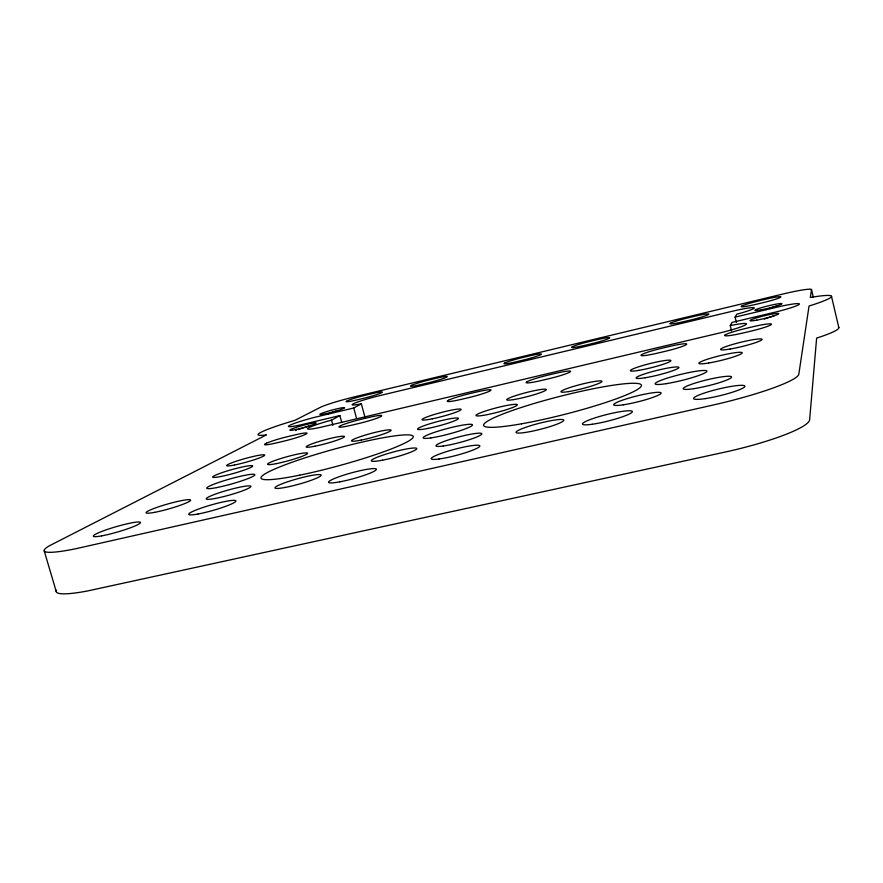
<?xml version="1.0" encoding="UTF-8"?>
<svg xmlns="http://www.w3.org/2000/svg" width="883" height="883" viewBox="0 0 883 883"><rect width="100%" height="100%" fill="white"/><g stroke="black" fill="none" stroke-linecap="round" stroke-linejoin="round"><path stroke-width="1.32" d="M811.51 289.635L810.34 297.45A58.157 5.077 -13.7 0 1 809.049 306.015L798.817 374.204A81.247 10.497 -13.6 0 1 713.287 404.999L75.364 548.829A75.121 8.444 -16.2 0 1 49.029 545.97L266.412 434.877A53.51 4.437 -15.1 0 1 294.922 420.33L320.341 407.35A27.826 2.152 -15 0 1 353.906 397.008L782.956 294.017A30.21 2.428 -13.7 0 1 811.51 289.635L813.364 297.416M731.543 330.893L730.252 325.584L732.073 322.405L773.663 312.516A25.464 2.23 -13.7 0 0 799.391 304.105A25.464 2.23 -13.7 0 0 775.451 307.516L735.086 317.129L736.367 322.416M735.086 317.129L736.742 314.238A24.04 2.009 -13.8 0 0 754.159 307.781A24.04 2.009 -13.8 0 0 732.316 311.257L380.098 395.529A22.516 1.81 -14.9 0 0 354.315 403.343A22.516 1.81 -14.9 0 0 361.357 403.829L365.132 417.825M730.252 325.584A26.369 2.428 -13.8 0 1 745.837 324.668A26.369 2.428 -13.8 0 1 718.983 333.145L323.796 426.577A24.669 2.163 -15.1 0 1 307.869 428.354A24.669 2.163 -15.1 0 1 331.522 420.153L339.867 415.584L341.677 422.229M339.867 415.584L303.542 424.215A23.444 1.943 -15.1 0 1 289.624 425.396A23.444 1.943 -15.1 0 1 318.333 416.434L353.73 408.001L361.357 403.829M765.947 309.613L766.753 309.326M769.214 308.476L777.481 305.684M764.292 319.083L766.047 318.476M768.629 317.593L766.919 318.178M769.457 317.317L773.972 315.805M44.205 550.86L56.291 591.709M331.522 420.153L332.935 425.319M353.73 408.001L356.522 418.343M831.488 296.346L838.839 327.659M56.49 590.23A74.9 10.276 -16.6 0 0 87.726 590.926L724.822 452.129A80.982 12.759 -13.3 0 0 809.645 419.69L816.632 338.112A58.024 6.192 -13.5 0 0 838.364 327.074M328.167 413.774A12.704 0.596 -18.6 0 1 329.602 413.255M331.092 412.747A12.704 0.596 -18.6 0 1 337.77 410.551M295.684 430.551A13.477 0.585 -18.6 0 1 296.335 430.308M298.454 429.546A13.477 0.585 -18.6 0 1 299.966 429.006M300.75 428.741A13.477 0.585 -18.6 0 1 308.653 426.125M154.558 512.361A23.146 2.517 -15.9 0 0 190.419 500.573A23.146 2.517 -15.9 0 0 160.22 506.279A23.146 2.517 -15.9 0 0 154.558 512.361M220.871 476.511A20.728 2.064 -15.6 0 0 252.538 466.279A20.728 2.064 -15.6 0 0 224.613 471.787A20.728 2.064 -15.6 0 0 220.871 476.511M216.523 487.626A25.022 2.638 -15.7 0 0 254.712 475.142A25.022 2.638 -15.7 0 0 220.971 481.688A25.022 2.638 -15.7 0 0 216.523 487.626M198.112 513.994A24.581 2.881 -15.9 0 0 235.772 501.401A24.581 2.881 -15.9 0 0 202.969 507.493A24.581 2.881 -15.9 0 0 198.112 513.994M314.922 446.224A19.867 1.954 -15.2 0 0 344.48 436.666A19.867 1.954 -15.2 0 0 316.567 442.284A19.867 1.954 -15.2 0 0 314.922 446.224M361.059 440.131A20.519 2.097 -15.1 0 0 391.114 430.319A20.519 2.097 -15.1 0 0 361.721 436.202A20.519 2.097 -15.1 0 0 361.059 440.131M276.302 463.641A20.806 2.119 -15.4 0 0 307.593 453.465A20.806 2.119 -15.4 0 0 278.84 459.16A20.806 2.119 -15.4 0 0 276.302 463.641M215.375 498.442A23.201 2.583 -15.7 0 0 250.805 486.721A23.201 2.583 -15.7 0 0 219.602 492.648A23.201 2.583 -15.7 0 0 215.375 498.442M285.286 487.416A23.907 2.792 -15.5 0 0 321.07 475.418A23.907 2.792 -15.5 0 0 287.858 481.699A23.907 2.792 -15.5 0 0 285.286 487.416M382.637 460.175A23.532 2.759 -15.1 0 0 416.787 448.652A23.532 2.759 -15.1 0 0 382.747 455.198A23.532 2.759 -15.1 0 0 382.637 460.175M428.156 428.376A21.148 2.241 -14.8 0 0 458.387 418.376A21.148 2.241 -14.8 0 0 427.306 424.591A21.148 2.241 -14.8 0 0 428.156 428.376M430.915 437.913A25.552 2.87 -14.8 0 0 471.886 425.738A25.552 2.87 -14.8 0 0 440.639 430.385A25.552 2.87 -14.8 0 0 430.915 437.913M234.525 464.999A19.746 1.887 -15.5 0 0 264.602 455.363A19.746 1.887 -15.5 0 0 237.836 460.716A19.746 1.887 -15.5 0 0 234.525 464.999M101.733 535.86A24.503 2.748 -16.2 0 0 140.11 523.166A24.503 2.748 -16.2 0 0 108.984 528.895A24.503 2.748 -16.2 0 0 101.733 535.86M439.017 459.017A25.132 3.168 -14.8 0 0 479.248 446.875A25.132 3.168 -14.8 0 0 448.387 451.047A25.132 3.168 -14.8 0 0 439.017 459.017M513.729 399.58A20.397 2.086 -14.5 0 0 545.981 390.087A20.397 2.086 -14.5 0 0 519.899 394.326A20.397 2.086 -14.5 0 0 513.729 399.58M568.707 391.566A21.181 2.241 -14.3 0 0 601.753 381.787A21.181 2.241 -14.3 0 0 573.862 386.312A21.181 2.241 -14.3 0 0 568.707 391.566M482.979 415.418A21.324 2.285 -14.6 0 0 516.886 405.396A21.324 2.285 -14.6 0 0 490.087 409.58A21.324 2.285 -14.6 0 0 482.979 415.418M443.299 446.003A23.731 2.826 -14.8 0 0 481.279 434.635A23.731 2.826 -14.8 0 0 452.096 438.785A23.731 2.826 -14.8 0 0 443.299 446.003M524.701 432.538A24.636 3.046 -14.4 0 0 563.497 420.827A24.636 3.046 -14.4 0 0 531.698 425.396A24.636 3.046 -14.4 0 0 524.701 432.538M623.321 404.811A24.481 2.98 -14 0 0 660.981 393.432A24.481 2.98 -14 0 0 627.747 398.454A24.481 2.98 -14 0 0 623.321 404.811M645.197 377.747A21.987 2.384 -13.9 0 0 678.85 367.725A21.987 2.384 -13.9 0 0 648.751 372.626A21.987 2.384 -13.9 0 0 645.197 377.747M666.334 383.641A26.667 3.068 -13.8 0 0 706.841 371.456A26.667 3.068 -13.8 0 0 669.855 377.339A26.667 3.068 -13.8 0 0 666.334 383.641M432.317 418.807A20.132 2.031 -14.8 0 0 461.092 409.381A20.132 2.031 -14.8 0 0 431.445 415.385A20.132 2.031 -14.8 0 0 432.317 418.807M339.878 481.831A24.834 3.057 -15.3 0 0 376.401 469.403A24.834 3.057 -15.3 0 0 341.07 476.036A24.834 3.057 -15.3 0 0 339.878 481.831M705.164 398.63A26.424 3.411 -13.6 0 0 744.877 386.478A26.424 3.411 -13.6 0 0 707.603 391.997A26.424 3.411 -13.6 0 0 705.164 398.63M730.186 349.017A21.358 2.208 -13.7 0 0 762.073 339.536A21.358 2.208 -13.7 0 0 731.764 344.701A21.358 2.208 -13.7 0 0 730.186 349.017M708.619 363.012A22.307 2.428 -13.7 0 0 742.15 353.001A22.307 2.428 -13.7 0 0 710.738 358.189A22.307 2.428 -13.7 0 0 708.619 363.012M693.983 388.641A24.867 3.024 -13.7 0 0 731.499 377.273A24.867 3.024 -13.7 0 0 696.632 382.626A24.867 3.024 -13.7 0 0 693.983 388.641M638.762 370.363A20.905 2.163 -14 0 0 670.815 360.882A20.905 2.163 -14 0 0 642.316 365.65A20.905 2.163 -14 0 0 638.762 370.363M592.228 424.259A25.784 3.322 -14.1 0 0 632.184 412.096A25.784 3.322 -14.1 0 0 597.681 417.041A25.784 3.322 -14.1 0 0 592.228 424.259M347.449 400.694A15.607 1.214 -15 0 0 353.045 400.794A40.53 3.102 -14.9 0 0 362.88 398.487A15.618 1.214 -14.9 0 0 381.059 392.979A15.618 1.214 -14.9 0 0 375.253 392.935A41.832 3.3 -15 0 0 365.573 395.209A15.607 1.214 -15 0 0 347.449 400.694M411.666 385.308A15.728 1.236 -14.8 0 0 418.101 385.22A40.85 3.179 -14.7 0 0 428.167 382.847A15.739 1.247 -14.8 0 0 446.158 377.383A15.739 1.247 -14.8 0 0 439.502 377.527A42.163 3.377 -14.8 0 0 429.591 379.856A15.728 1.236 -14.8 0 0 411.666 385.308M504.789 362.979A15.96 1.28 -14.5 0 0 512.482 362.615A41.446 3.267 -14.5 0 0 522.891 360.165A15.971 1.28 -14.5 0 0 540.573 354.756A15.971 1.28 -14.5 0 0 532.648 355.176A42.77 3.488 -14.5 0 0 522.416 357.593A15.96 1.28 -14.5 0 0 504.789 362.979M572.339 346.787A16.159 1.302 -14.3 0 0 580.959 346.213A41.976 3.333 -14.3 0 0 591.61 343.708A16.181 1.302 -14.3 0 0 609.071 338.344A16.181 1.302 -14.3 0 0 600.208 338.973A43.322 3.554 -14.3 0 0 589.734 341.445A16.159 1.302 -14.3 0 0 572.339 346.787M670.352 323.299A16.501 1.336 -14 0 0 680.351 322.416A42.881 3.411 -14 0 0 691.378 319.823A16.534 1.336 -14 0 0 708.486 314.514A16.534 1.336 -14 0 0 698.232 315.463A44.271 3.642 -14 0 0 687.393 318.012A16.501 1.336 -14 0 0 670.352 323.299M741.488 306.246A16.799 1.358 -13.8 0 0 752.515 305.132A43.642 3.466 -13.8 0 0 763.806 302.472A16.832 1.358 -13.8 0 0 780.649 297.218A16.832 1.358 -13.8 0 0 769.358 298.399A45.088 3.698 -13.8 0 0 758.265 301.015A16.799 1.358 -13.8 0 0 741.488 306.246M266.5 443.2A18.322 1.645 -15.3 0 0 271.898 443.906A47.439 4.194 -15.2 0 0 283.211 441.312A18.333 1.645 -15.3 0 0 304.999 434.591A18.333 1.645 -15.3 0 0 299.304 433.939A49.271 4.492 -15.3 0 0 288.189 436.511A18.322 1.645 -15.3 0 0 266.5 443.2M340.562 425.727A18.444 1.689 -15.1 0 0 347.085 426.191A47.781 4.316 -15 0 0 358.719 423.52A18.466 1.7 -15 0 0 380.242 416.842A18.466 1.7 -15 0 0 373.421 416.445A49.603 4.636 -15.1 0 0 361.997 419.072A18.444 1.689 -15.1 0 0 340.562 425.727M448.432 400.275A18.709 1.755 -14.7 0 0 456.643 400.385A48.455 4.47 -14.7 0 0 468.741 397.604A18.731 1.766 -14.7 0 0 489.866 390.992A18.731 1.766 -14.7 0 0 481.334 390.959A50.298 4.823 -14.7 0 0 469.469 393.697A18.709 1.755 -14.7 0 0 448.432 400.275M527.008 381.743A18.951 1.799 -14.4 0 0 536.489 381.577A49.095 4.581 -14.4 0 0 548.917 378.708A18.973 1.799 -14.4 0 0 569.734 372.151A18.973 1.799 -14.4 0 0 559.932 372.394A50.96 4.945 -14.4 0 0 547.736 375.209A18.951 1.799 -14.4 0 0 527.008 381.743M641.544 354.723A19.393 1.854 -14 0 0 652.923 354.149A50.243 4.724 -14 0 0 665.859 351.158A19.426 1.865 -14 0 0 686.212 344.69A19.426 1.865 -14 0 0 674.48 345.341A52.174 5.099 -14 0 0 661.808 348.266A19.393 1.854 -14 0 0 641.544 354.723M725.064 335.021A19.79 1.887 -13.7 0 0 737.846 334.138A51.258 4.801 -13.7 0 0 751.168 331.07A19.823 1.898 -13.7 0 0 771.157 324.657A19.823 1.898 -13.7 0 0 757.989 325.617A53.256 5.199 -13.7 0 0 744.954 328.631A19.79 1.887 -13.7 0 0 725.064 335.021M521.489 423.818A81.435 9.305 -14.3 0 0 641.455 385.617A81.435 9.305 -14.3 0 0 524.69 406.39A81.435 9.305 -14.3 0 0 521.489 423.818M299.69 475.175A78.929 8.62 -15.3 0 0 413.288 436.71A78.929 8.62 -15.3 0 0 298.366 460.065A78.929 8.62 -15.3 0 0 299.69 475.175M756.808 320.132A14.779 1.336 -13.7 0 0 778.751 313.708A14.779 1.336 -13.7 0 0 757.636 317.549A14.779 1.336 -13.7 0 0 756.808 320.132M761.334 309.767A13.918 1.181 -13.7 0 0 781.974 303.774A13.918 1.181 -13.7 0 0 762.062 307.483A13.918 1.181 -13.7 0 0 761.334 309.767M326.07 413.674A12.848 1.038 -15.1 0 0 344.679 407.769A12.848 1.038 -15.1 0 0 326.048 411.82A12.848 1.038 -15.1 0 0 326.07 413.674M296.269 429.425A13.631 1.159 -15.2 0 0 316.18 423.045A13.631 1.159 -15.2 0 0 296.622 427.251A13.631 1.159 -15.2 0 0 296.269 429.425"/></g></svg>
